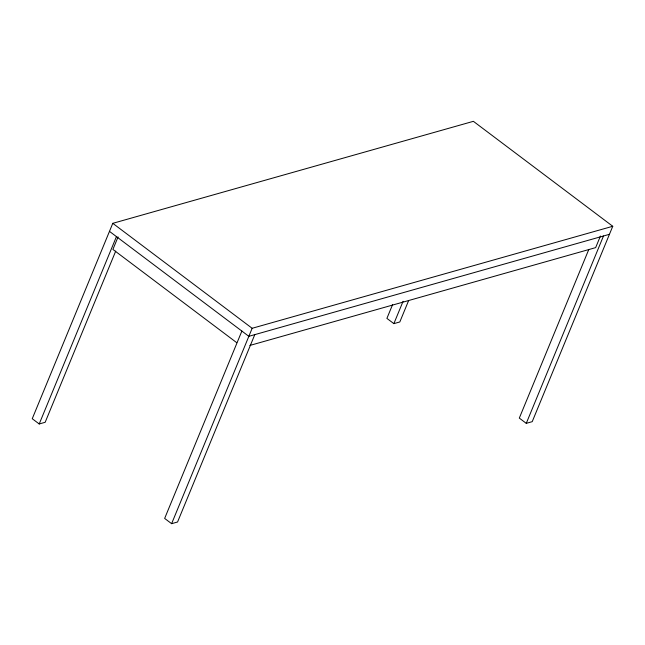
<?xml version="1.0" encoding="UTF-8"?>
<svg xmlns="http://www.w3.org/2000/svg" width="645" height="645" viewBox="0 0 645 645"><rect width="100%" height="100%" fill="white"/><g stroke="black" fill="none" stroke-linecap="round" stroke-linejoin="round"><path stroke-width="0.97" d="M588.708 249.704L519.306 418.097L526.272 423.346L532.214 421.669L612.75 226.282L473.382 121.325L112.786 223.331L32.25 418.718L39.216 423.967L45.166 422.29L115.721 251.099M39.216 423.967L116.439 236.61M118.059 236.941L112.907 249.43L236.731 342.68M241.875 331.07L164.652 518.427L171.618 523.676L177.56 521.999L254.791 334.634M171.618 523.676L252.155 328.289L612.75 226.282M392.636 304.48L386.903 318.388L393.869 323.637L399.819 321.96L408.608 300.626M393.869 323.637L403.077 301.312M600.439 236.022L595.658 247.624L249.857 345.446M526.272 423.346L603.494 235.989M609.444 234.312L248.841 336.319L109.473 231.361M112.786 223.331L252.155 328.289"/></g></svg>
